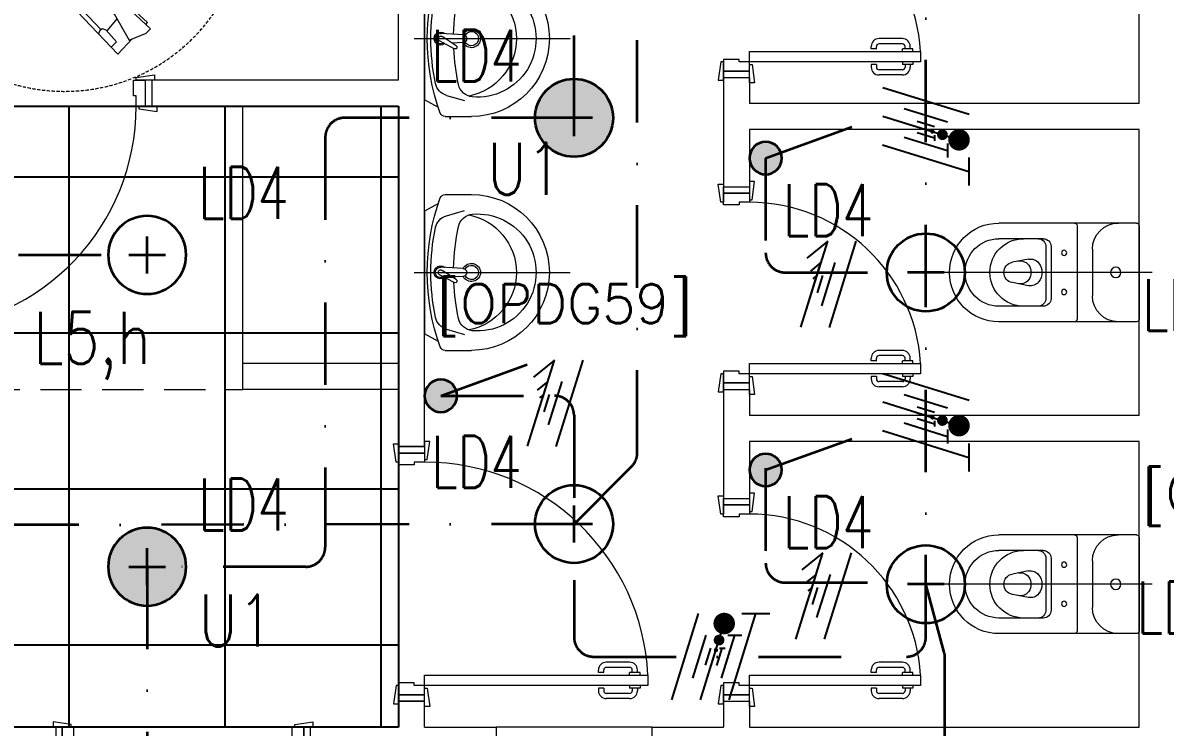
# Model space of a CAD drawing. Header units: inches. Extents: x -12418 to 183584, y -29325 to 19878.
# Drawn here: x 11222 to 15618, y 3883 to 6593 of the extents above; entities that cross this region are included whole.
import ezdxf
from ezdxf.enums import TextEntityAlignment as Align

# ---------------------------------------------------------------- set-up
doc = ezdxf.new("R2010")
doc.units = ezdxf.units.IN
doc.header["$LTSCALE"] = 25
doc.header["$MEASUREMENT"] = 0
for name, pattern in [('00-Ground Floor$0$HIDDEN', [9.525, 6.35, -3.175]), ('00-Ground Floor$0$TRATTEGGIATA', [0.75, 0.5, -0.25]), ('DASHDOT', [25.4, 12.7, -6.35, 0, -6.35])]:
    doc.linetypes.add(name, pattern=pattern)
doc.layers.get('0').update_dxf_attribs({"color": 8})
for name, color, linetype, lineweight in [('00-Ground Floor$0$72_EGR_BASE_TEXT', 252, 'Continuous', 5), ('00-Ground Floor$0$Aluminum', 251, 'Continuous', 5), ('00-Ground Floor$0$LOADING', 253, 'Continuous', 5), ('00-Ground Floor$0$Proj', 251, 'Continuous', 5), ('00-Ground Floor$0$SANIT', 250, 'Continuous', 5), ('00-Ground Floor$0$Walls', 251, 'Continuous', 5), ('00-Ground Floor$0$Wooden Joinery', 251, 'Continuous', 5), ('E-LITE-CIRC', 6, 'Continuous', 25), ('E-LITE-CIRC-NUMB', 6, 'Continuous', 25), ('E-LITE-CLNG @ 100', 150, 'Continuous', 35), ('E-LITE-CLNG-CNDT', 6, 'DASHDOT', 35), ('E-LITE-CTRL', 6, 'Continuous', 25), ('E-LITE-IDEN', 6, 'Continuous', 25), ('E-LITE-SWCH @ 100', 3, 'Continuous', 35), ('E-POWR-WIRE', 6, 'Continuous', 25), ('E-POWR-WIRE @ 100', 6, 'Continuous', 25), ('E-POWR-WIRE @ 20', 6, 'Continuous', 25), ('E-POWR-WIRE @ 50', 6, 'Continuous', 25)]:
    doc.layers.add(name, color=color, linetype=linetype, lineweight=lineweight)
doc.layers.add('00-Ground Floor$0$False Ceiling', color=251, linetype='Continuous')
doc.styles.add('00-Ground Floor$0$SIMPLEX', font='SIMPLEX.shx', dxfattribs={"height": 150})
doc.styles.add('DC_Simplex', font='SIMPLEX.shx', dxfattribs={"width": 0.7})

# ---------------------------------------------------------------- blocks, each defined once
blk = doc.blocks.new('00-Ground Floor$0$A$C72370EFE')
at = {"layer": '00-Ground Floor$0$Wooden Joinery'}
for p, q in [((-0.01, -0.04), (-0.02, -0.04)), ((-0.01, -0.03), (-0.01, -0.07)), ((0, -0.03), (-0.01, -0.03)), ((0.04, -0.03), (0.05, -0.03)), ((0.05, -0.03), (0.05, -0.07)), ((0.05, -0.04), (0.06, -0.04)), ((-0.05, -0.07), (-0.05, -0.16)), ((-0.03, -0.07), (-0.03, -0.16)), ((-0.01, -0.06), (-0.02, -0.06)), ((0, -0.07), (-0.01, -0.07)), ((0.04, -0.07), (0.05, -0.07)), ((0.05, -0.06), (0.06, -0.06)), ((0.07, -0.07), (0.07, -0.16)), ((0.09, -0.07), (0.09, -0.16)), ((-0.01, -0.17), (-0.02, -0.17)), ((-0.01, -0.17), (-0.01, -0.19)), ((0.05, -0.17), (0.06, -0.17)), ((0.05, -0.17), (0.05, -0.19)), ((-0.01, -0.19), (-0.02, -0.19)), ((0.05, -0.19), (0.06, -0.19))]:
    blk.add_line(p, q, dxfattribs=at)
for centre, radius, start, end in [((-0.02, -0.07), 0.03, 90, 180), ((0.06, -0.07), 0.03, 0, 90), ((-0.02, -0.07), 0.01, 90, 180), ((0.06, -0.07), 0.01, 0, 90), ((-0.02, -0.16), 0.03, 180, 270), ((-0.02, -0.16), 0.01, 180, 270), ((0.06, -0.16), 0.01, 270, 0), ((0.06, -0.16), 0.03, 270, 0)]:
    blk.add_arc(centre, radius, start, end, dxfattribs=at)
blk = doc.blocks.new('00-Ground Floor$0$A$C5DAD61B4')
at = {"layer": '00-Ground Floor$0$Wooden Joinery'}
for points in [[(80, 959.1), (80, 969.1), (10, 979.1), (10, 959.1)], [(940, 959.1), (940, 969.1), (1010, 979.1), (1010, 959.1)], [(70, 859.1), (70, 849.1), (0, 839.1), (0, 859.1)], [(120, 859.1), (120, 0), (80, 0), (80, 859.1)], [(950, 859.1), (950, 849.1), (1020, 839.1), (1020, 859.1)]]:
    blk.add_lwpolyline(points, close=True, dxfattribs=at)
for points in [[(45, 859.1), (45, 959.1), (20, 959.1), (20, 859.1), (45, 859.1)], [(45, 859.1), (80, 859.1), (80, 899.1), (90, 899.1), (90, 959.1), (45, 959.1), (45, 859.1)], [(975, 859.1), (940, 859.1), (940, 899.1), (930, 899.1), (930, 959.1), (975, 959.1), (975, 859.1)], [(975, 859.1), (975, 959.1), (1000, 959.1), (1000, 859.1), (975, 859.1)]]:
    blk.add_lwpolyline(points, dxfattribs=at)
blk.add_arc((80, 859.1), 860, 272.666, 0, dxfattribs=at)
at = {"layer": '00-Ground Floor$0$Wooden Joinery', "xscale": 999.9999999998854, "yscale": 999.9999999998854, "zscale": 999.9999999998854, "rotation": 180}
blk.add_blockref('00-Ground Floor$0$A$C72370EFE', (120, 0), dxfattribs=at)
blk = doc.blocks.new('00-Ground Floor$0$A$C268A7CF0')
at = {"layer": '00-Ground Floor$0$Wooden Joinery'}
for points in [[(80, 758.8), (80, 768.8), (10, 778.8), (10, 758.8)], [(740, 758.8), (740, 768.8), (810, 778.8), (810, 758.8)], [(70, 658.8), (70, 648.8), (0, 638.8), (0, 658.8)], [(120, 658.8), (120, 0), (80, 0), (80, 658.8)], [(750, 658.8), (750, 648.8), (820, 638.8), (820, 658.8)]]:
    blk.add_lwpolyline(points, close=True, dxfattribs=at)
for points in [[(45, 658.8), (45, 758.8), (20, 758.8), (20, 658.8), (45, 658.8)], [(45, 658.8), (80, 658.8), (80, 698.8), (90, 698.8), (90, 758.8), (45, 758.8), (45, 658.8)], [(775, 658.8), (740, 658.8), (740, 698.8), (730, 698.8), (730, 758.8), (775, 758.8), (775, 658.8)], [(775, 658.8), (775, 758.8), (800, 758.8), (800, 658.8), (775, 658.8)]]:
    blk.add_lwpolyline(points, dxfattribs=at)
blk.add_arc((80, 658.8), 660, 273.4748, 0, dxfattribs=at)
at = {"layer": '00-Ground Floor$0$Wooden Joinery', "xscale": 999.9999999998854, "yscale": 999.9999999998854, "zscale": 999.9999999998854, "rotation": 180}
blk.add_blockref('00-Ground Floor$0$A$C72370EFE', (120, 0), dxfattribs=at)
blk = doc.blocks.new('00-Ground Floor$0$WC manta')
at = {"layer": '00-Ground Floor$0$SANIT'}
for p, q in [((-0.13, 0.18), (-0.13, -0.18)), ((-0.12, 0.19), (0.41, 0.19)), ((0.109, 0.18), (0.109, -0.18)), ((0.05, 0.09), (0.05, -0.09)), ((0.209, 0.1), (0.209, -0.1)), ((0.229, 0.1), (0.229, -0.1)), ((0.239, 0.13), (0.41, 0.13)), ((0.2955, 0.051), (0.3581, 0.0393)), ((-0.18, 0), (0.65, 0)), ((0.2955, -0.051), (0.3581, -0.0393)), ((0.239, -0.13), (0.41, -0.13)), ((-0.12, -0.19), (0.41, -0.19))]:
    blk.add_line(p, q, dxfattribs=at)
for centre, radius in [((0.159, 0.0752), 0.01), ((-0.04, 0), 0.02), ((0.159, -0.0753), 0.01)]:
    blk.add_circle(centre, radius, dxfattribs=at)
for centre, radius, start, end in [((-0.12, 0.18), 0.01, 90, 180), ((-0.05, 0.09), 0.1, 0, 90), ((0.119, 0.18), 0.01, 90, 180), ((0.41, 0), 0.19, 270, 90), ((0.239, 0.1), 0.03, 90, 180), ((0.259, 0.1), 0.03, 90, 180), ((0.3147, 0), 0.13, 270, 90), ((0.41, 0), 0.13, 270, 90), ((0.2882, 0.0117), 0.04, 79.4289, 141.525), ((0.3271, 0.0044), 0.04, 79.4289, 166.4176), ((0.3029, 0), 0.0588, 141.525, 218.475), ((0.3454, 0), 0.0588, 166.4176, 193.5824), ((0.3507, 0), 0.04, 280.5711, 79.4289), ((0.2882, -0.0117), 0.04, 218.475, 280.5711), ((0.3271, -0.0044), 0.04, 193.5824, 280.5711), ((-0.05, -0.09), 0.1, 270, 0), ((0.239, -0.1), 0.03, 180, 270), ((0.259, -0.1), 0.03, 180, 270), ((-0.12, -0.18), 0.01, 180, 270), ((0.119, -0.18), 0.01, 180, 270)]:
    blk.add_arc(centre, radius, start, end, dxfattribs=at)
blk = doc.blocks.new('00-Ground Floor$0$lav-manta 60')
at = {"layer": '00-Ground Floor$0$SANIT'}
for p, q in [((-0.2658, -0.0529), (-0.2358, 0)), ((-0.2358, 0), (0.2358, 0)), ((0, 0.04), (0, -0.56)), ((0.2658, -0.0529), (0.2358, 0)), ((-0.3, -0.0789), (-0.3, -0.18)), ((-0.2185, -0.0841), (-0.2383, -0.1537)), ((-0.015, -0.1473), (-0.0199, -0.064)), ((0.0274, -0.121), (-0.0078, -0.0673)), ((0.0389, -0.1142), (0.0087, -0.0575)), ((0.0191, -0.077), (0.0199, -0.064)), ((0.2185, -0.0841), (0.2383, -0.1537)), ((0.3, -0.0789), (0.3, -0.18)), ((0.015, -0.1473), (0.0174, -0.1057))]:
    blk.add_line(p, q, dxfattribs=at)
for centre, radius, start, end in [((0, -0.8557), 0.8457, 70.1771, 109.8229), ((-0.1608, -0.1006), 0.06, 101.8086, 164.0794), ((0, -0.8696), 0.8457, 78.1914, 101.8086), ((0, -0.0617), 0.025, 320.7474, 220.368), ((0, -0.0617), 0.02, 353.2671, 186.682), ((0.1608, -0.1006), 0.06, 15.9206, 78.1914), ((-0.28, -0.0789), 0.02, 109.8229, 180), ((0, -0.0617), 0.00966, 25.4127, 215.9577), ((0.28, -0.0789), 0.02, 0, 70.1771), ((-0.1645, -0.189), 0.06, 102.0883, 174.8142), ((0, -0.9572), 0.8457, 91.1572, 102.0883), ((0, -0.9572), 0.8457, 88.5486, 88.844), ((0.0332, -0.1176), 0.00666, 210.6852, 30.6852), ((0, -0.9572), 0.8457, 77.9117, 87.4274), ((0.1645, -0.189), 0.06, 5.1858, 77.9117), ((0, -0.1282), 0.2252, 190.6097, 349.3903), ((0, -0.18), 0.035, 115.3106, 64.6894), ((0, -0.18), 0.0275, 117.1496, 62.8504), ((0, -0.1473), 0.015, 180, 0), ((0, -0.18), 0.3, 180, 0), ((0, -0.2039), 0.2252, 174.8142, 5.1858)]:
    blk.add_arc(centre, radius, start, end, dxfattribs=at)
blk = doc.blocks.new('00-Ground Floor$0$Wheelchair')
for p, q in [((9688.8, 4580.4), (9636.3, 4519)), ((9688.8, 4580.4), (9913.2, 4363.8)), ((9695.9, 4532.4), (9716, 4554.1)), ((9695.9, 4532.4), (9738.4, 4489.9)), ((9584.2, 4494.7), (9568.2, 4476.7)), ((9647.3, 4524.1), (9584.2, 4494.7)), ((9709.9, 4426.2), (9647.3, 4524.1)), ((9698.4, 4444.2), (9735.9, 4492.5)), ((9738.4, 4489.9), (9752.5, 4485)), ((9752.5, 4485), (9762.6, 4492.4)), ((9968.8, 4285), (9757.7, 4488.8)), ((9762.6, 4492.4), (9766.7, 4505.2)), ((9568.2, 4476.7), (9665.9, 4393.6)), ((9586.8, 4461), (9580.1, 4453.2)), ((9580.1, 4453.2), (9656.4, 4390)), ((9656.4, 4390), (9661.8, 4397.1)), ((9709.9, 4426.2), (9663.7, 4398.5)), ((9779.1, 4383.2), (9709.9, 4426.2)), ((9900.5, 4350.6), (9959.2, 4411.4)), ((9951.7, 4408.7), (9954.5, 4406)), ((9959.2, 4411.4), (10010.4, 4361.2)), ((9426, 4292.7), (9452.6, 4357.1)), ((9452.6, 4357.1), (9469.8, 4373.8)), ((9469.8, 4373.8), (9557.2, 4280)), ((9486.4, 4356), (9493.9, 4363)), ((9493.9, 4363), (9560.4, 4289.7)), ((9665.9, 4393.6), (9695.8, 4341.1)), ((9759.9, 4375.2), (9711.9, 4320.3)), ((9759.9, 4375.2), (9778.4, 4384.2)), ((9778.4, 4384.2), (9904.8, 4281.6)), ((9934.3, 4342.8), (9906.5, 4356.1)), ((9933.8, 4386.5), (9932, 4388.3)), ((9934.6, 4342.8), (9980.6, 4390.4)), ((9950.7, 4359.5), (9980.6, 4330.3)), ((10015.9, 4307.3), (9956.1, 4365)), ((9975.8, 4385.5), (10035.6, 4327.8)), ((10010.4, 4361.2), (10005.8, 4356.5)), ((9695.8, 4341.1), (9709.9, 4321.7)), ((9751.1, 4275.1), (9711.9, 4320.3)), ((9732.8, 4330.6), (9727.3, 4319.9)), ((9778.1, 4291.7), (9727.3, 4319.9)), ((9732.8, 4330.6), (9756, 4349.7)), ((9756, 4349.7), (9802, 4345.5)), ((9802, 4345.5), (9893.6, 4285.1)), ((9934.7, 4342.9), (10054.3, 4227.4)), ((9980.6, 4330.3), (9986.1, 4336)), ((9371.6, 4248.8), (9430.7, 4303.9)), ((9526.6, 4234.6), (9426, 4292.7)), ((9526.6, 4234.6), (9552.2, 4282)), ((9560.4, 4289.7), (9553.6, 4283.9)), ((9557.2, 4280), (9611, 4252.4)), ((9770.8, 4244.3), (9751.1, 4275.1)), ((9775.8, 4283), (9778.1, 4291.7)), ((9789, 4271.5), (9775.8, 4283)), ((9836.1, 4243.1), (9789, 4271.5)), ((9890.5, 4287.2), (9880.7, 4247.5)), ((9891.8, 4246.6), (9904.8, 4281.6)), ((9893.6, 4285.1), (9904.8, 4281.6)), ((9904.8, 4281.6), (9992.8, 4255.2)), ((9964, 4272.7), (9966.8, 4282.3)), ((9977.3, 4259.9), (9964, 4272.7)), ((9967.7, 4265.7), (9965.5, 4263.4)), ((9966.8, 4282.3), (9975.4, 4291.3)), ((9975.4, 4291.3), (9984.9, 4294.4)), ((10489.5, 3888.5), (10084.1, 4279.7)), ((10129.9, 4278.3), (10109.5, 4257.2)), ((10137.1, 4271.4), (10116.7, 4250.3)), ((10121.6, 4286.3), (10128.5, 4293.5)), ((10121.6, 4286.3), (10499.3, 3921.8)), ((10128.5, 4293.5), (10506.2, 3929)), ((9371.6, 4248.8), (9598.1, 4034.2)), ((9419.9, 4243.9), (9399.1, 4222.7)), ((9419.9, 4243.9), (9464.3, 4203.2)), ((9508.1, 4245.3), (9461.6, 4205.7)), ((9572.7, 4167.4), (9526.6, 4234.6)), ((9579.9, 4186.9), (9632.5, 4237.3)), ((9611, 4252.4), (9631.1, 4239.2)), ((9623.1, 4216), (9633.6, 4221.9)), ((9679.4, 4200.1), (9632.5, 4237.3)), ((9664, 4172.4), (9633.6, 4221.9)), ((9989.6, 3975.8), (9770.8, 4244.3)), ((9879.4, 4247.6), (9836.1, 4243.1)), ((9891.8, 4246.6), (9879.4, 4247.6)), ((9966.5, 4198.9), (9891.8, 4246.6)), ((9992.8, 4255.2), (10043.4, 4233.2)), ((10043.4, 4233.2), (10099.8, 4203.2)), ((10183.1, 4143.7), (10063.9, 4258.7)), ((9462.9, 4179), (9450.3, 4174.3)), ((9469.8, 4189.4), (9462.9, 4179)), ((9464.3, 4203.2), (9469.8, 4189.4)), ((9679.2, 3982.3), (9466.2, 4184.1)), ((9579.9, 4186.9), (9571.7, 4168)), ((9623.1, 4216), (9605.2, 4191.9)), ((9605.2, 4191.9), (9611.4, 4146.2)), ((9711.1, 4181.9), (9679.4, 4200.1)), ((9989.1, 3975.3), (9711.1, 4181.9)), ((10005.5, 4168.6), (9966.5, 4198.9)), ((10099.8, 4203.2), (10116.9, 4183)), ((10116.9, 4183), (10155.6, 4163.8)), ((10130.2, 4164), (10120, 4181.2)), ((9571.7, 4168), (9679.8, 4046.3)), ((9611.4, 4146.2), (9675.8, 4057.3)), ((9672.6, 4175.1), (9664, 4172.4)), ((9684.7, 4162.4), (9672.6, 4175.1)), ((9715.1, 4116.7), (9684.7, 4162.4)), ((9851.9, 4142.1), (9833.2, 4122.2)), ((9849, 4139.2), (9835.9, 4124.9)), ((10047.5, 4143.9), (10005.5, 4168.6)), ((10087.4, 4131), (10047.5, 4143.9)), ((10087.4, 4131), (10130.2, 4164)), ((10155.6, 4163.8), (10251.2, 4093.6)), ((9712.6, 4073.2), (9715.1, 4116.7)), ((9816.8, 4105.4), (9835.9, 4124.9)), ((10135, 4071.7), (10087.4, 4131)), ((10251.2, 4093.6), (10204.7, 4088.4)), ((10251.2, 4093.6), (10275.8, 4069.8)), ((9610.7, 4047.5), (9552.6, 3986.2)), ((9673.6, 4060.4), (9712.8, 4071.9)), ((9675.8, 4057.3), (9679.8, 4046.3)), ((9714.2, 4060.8), (9679.8, 4046.3)), ((9679.8, 4046.3), (9710.1, 3959.6)), ((9714.2, 4060.8), (9712.6, 4073.2)), ((9765.1, 3988.4), (9714.2, 4060.8)), ((10097.7, 4073.5), (9997.2, 3968.1)), ((10187.6, 4070.2), (10097.7, 4073.5)), ((10204.7, 4088.4), (10101.2, 3978.7)), ((10275.8, 4069.8), (10283, 4047)), ((10283, 4047), (10281.4, 4032.7)), ((10469.2, 3867.5), (10283.1, 4047.1)), ((9576.3, 4012.7), (9574.4, 4014.4)), ((9619.9, 4013.8), (9574.4, 3965.8)), ((9619.9, 4014.1), (9605.4, 4041.3)), ((9619.9, 4013.8), (9740.6, 3899.4)), ((10281.4, 4032.7), (10176, 3886.7)), ((10294.8, 3967.5), (10259.1, 4001.9)), ((10271, 4018.3), (10309.2, 3981.4)), ((9552.6, 3986.2), (9605, 3937.3)), ((9554.9, 3993.8), (9557.7, 3991.1)), ((9579.2, 3970.8), (9639.5, 3913.6)), ((9659, 3934.2), (9598.7, 3991.4)), ((9604, 3997), (9634.5, 3968.4)), ((9634.5, 3968.4), (9629, 3962.7)), ((9673.3, 3975.3), (9670.6, 3965.7)), ((9681.9, 3984.4), (9673.3, 3975.3)), ((9691.3, 3987.6), (9681.9, 3984.4)), ((9704.7, 3974.8), (9691.3, 3987.6)), ((9698.5, 3984.2), (9700.7, 3986.4)), ((9710.1, 3959.6), (9734.3, 3910)), ((9797.1, 3950.8), (9765.1, 3988.4)), ((9896.3, 3862.9), (9997.1, 3968)), ((9989.1, 3975.3), (9986.9, 3977.9)), ((10002.4, 3961.7), (9989.1, 3975.3)), ((10002.4, 3961.7), (9993.9, 3948)), ((9997.1, 3968.1), (9995.9, 3966.7)), ((10002.4, 3961.7), (10003.2, 3962.2)), ((10003.8, 3963), (10017, 3972.2)), ((10017, 3972.2), (10055.4, 3976.6)), ((10055.4, 3976.6), (10092.1, 3970.4)), ((10101.2, 3978.7), (10059.8, 3939.5)), ((10101.2, 3978.7), (10167.6, 3911)), ((10310.6, 3982.9), (10291.2, 3962.7)), ((10291.2, 3962.7), (10369.7, 3886.9)), ((10389.2, 3907.1), (10310.6, 3982.9)), ((9605, 3937.3), (9609.5, 3942)), ((9823.7, 3909.9), (9797.1, 3950.8)), ((9993.9, 3948), (9991.2, 3909.5)), ((10491.3, 3929.5), (10470.9, 3908.4)), ((10499.3, 3921.8), (10506.2, 3929)), ((9830, 3774.5), (9709.7, 3888.4)), ((9734.3, 3910), (9766.8, 3855.1)), ((9838.4, 3870.6), (9807.3, 3826.4)), ((9838.4, 3870.6), (9823.7, 3909.9)), ((9899.8, 3825.8), (9838.4, 3870.6)), ((9991.2, 3909.5), (9999, 3873.1)), ((9991.2, 3863.6), (10028.5, 3906.8)), ((10369.7, 3886.9), (10389.2, 3907.1)), ((9684.7, 3829.6), (9677.9, 3822.3)), ((9684.7, 3829.6), (10065.8, 3468.5)), ((9689.7, 3867.2), (10098.6, 3479.7)), ((9693.1, 3821.6), (9713.3, 3842.9)), ((9700.4, 3814.7), (9720.5, 3836)), ((9766.8, 3855.1), (9787.8, 3838.9)), ((9787.8, 3838.9), (9808.6, 3801)), ((9807.3, 3826.4), (9789.7, 3835.8)), ((9886.2, 3755.3), (9991.2, 3863.6)), ((9903.6, 3773.2), (9896.3, 3862.9)), ((9991.2, 3863.6), (10061.7, 3800.3)), ((9677.9, 3822.3), (10058.9, 3461.2)), ((9808.6, 3801), (9883.1, 3708.7)), ((9945.2, 3681.2), (10086.4, 3793)), ((9883.1, 3708.7), (9886.2, 3755.3)), ((9883.1, 3708.7), (9907.9, 3685.2)), ((10011, 3670.7), (9975, 3704.8)), ((9907.9, 3685.2), (9931, 3679)), ((10118.7, 3500.9), (9930.9, 3678.8)), ((9931, 3679), (9945.2, 3681.2)), ((9959.2, 3692.3), (9997.7, 3655.7)), ((9996.3, 3654.2), (10015.6, 3674.6)), ((10075.5, 3579.1), (9996.3, 3654.2)), ((10015.6, 3674.6), (10094.8, 3599.5)), ((10094.8, 3599.5), (10075.5, 3579.1)), ((10057.7, 3476.1), (10077.9, 3497.4)), ((10065.8, 3468.5), (10058.9, 3461.2))]:
    blk.add_line(p, q)
at = {"color": 30, "linetype": '00-Ground Floor$0$TRATTEGGIATA'}
blk.add_circle((9928.9, 4043.3), 700, dxfattribs=at)
for centre, radius, start, end in [((9941.8, 4398.5), 14.2, 46.0147, 226.0147), ((10025.7, 4317.5), 14.2, 226.0147, 46.0147), ((10074, 4269.2), 14.6, 46.0147, 226.0147), ((9564.6, 4004.1), 14.2, 46.5424, 226.5424), ((9694.4, 4260), 626.4, 320.2511, 335.2615), ((9694.4, 4260), 616.4, 321.5411, 333.0972), ((9649.3, 3923.9), 14.2, 226.5424, 46.5424), ((9699.7, 3877.8), 14.6, 46.5424, 226.5424), ((10097.1, 3872.9), 80.1, 316.0147, 28.3763), ((10479.4, 3878), 14.6, 226.0147, 46.0147), ((9692, 4257.4), 626.4, 297.2956, 312.306), ((9692, 4257.4), 616.4, 299.4599, 311.0159), ((10096.6, 3872.4), 80.1, 244.1807, 316.5424), ((10108.7, 3490.3), 14.6, 226.5424, 46.5424)]:
    blk.add_arc(centre, radius, start, end)
blk = doc.blocks.new('00-Ground Floor$0$A$Ce9e1c4c3')
at = {"layer": '00-Ground Floor$0$False Ceiling', "color": 254}
for p, q in [((-91692.1, 6272.6, 0), (-87332.1, 6272.6, 0)), ((-87332.1, 6272.6, 0), (-87332.1, 3882.6, 0)), ((-87332.1, 3882.6, 0), (-91692.1, 3882.6, 0))]:
    blk.add_line(p, q, dxfattribs=at)
at = {"layer": '00-Ground Floor$0$False Ceiling', "color": 254, "linetype": 'Continuous'}
for p, q in [((-88600, 3882.6), (-88600, 6272.6)), ((-88000, 3882.6), (-88000, 6272.6)), ((-87400, 3882.6), (-87400, 6272.6)), ((-91692.1, 6000), (-87332.1, 6000)), ((-91692.1, 5400), (-87332.1, 5400)), ((-91692.1, 4800), (-87332.1, 4800)), ((-91692.1, 4200), (-87332.1, 4200))]:
    blk.add_line(p, q, dxfattribs=at)
blk = doc.blocks.new('00-Ground Floor')
at = {"layer": '00-Ground Floor$0$Aluminum'}
blk.add_line((13642.9, 3882.6, 0), (13042.9, 3882.6, 0), dxfattribs=at)
at = {"layer": '00-Ground Floor$0$Proj', "linetype": '00-Ground Floor$0$HIDDEN'}
blk.add_line((8907.9, 5182.6, 0), (12067.9, 5182.6, 0), dxfattribs=at)
at = {"layer": '00-Ground Floor$0$Walls'}
for p, q in [((12667.9, 6372.6, 0), (12667.9, 8502.6, 0)), ((12767.9, 4962.6, 0), (12767.9, 8502.6, 0)), ((15517.9, 6282.6, 0), (15517.9, 7382.6, 0)), ((13917.9, 6382.6, 0), (13917.9, 5962.6, 0)), ((13917.9, 6382.6, 0), (14017.9, 6382.6, 0)), ((14017.9, 6382.6, 0), (14017.9, 6282.6, 0)), ((11717.9, 6372.6, 0), (11717.9, 6272.6, 0)), ((12667.9, 6372.6, 0), (11717.9, 6372.6, 0)), ((12667.9, 6272.6, 0), (11717.9, 6272.6, 0)), ((12667.9, 5282.6, 0), (12667.9, 6272.6, 0)), ((15517.9, 6282.6, 0), (14017.9, 6282.6, 0)), ((15517.9, 6182.6, 0), (14017.9, 6182.6, 0)), ((14017.9, 6182.6, 0), (14017.9, 5962.6, 0)), ((15517.9, 5082.6, 0), (15517.9, 6182.6, 0)), ((13917.9, 5962.6, 0), (14017.9, 5962.6, 0)), ((12667.9, 5282.6, 0), (12067.9, 5282.6, 0)), ((12067.9, 5182.6, 0), (12067.9, 5282.6, 0)), ((12667.9, 5182.6, 0), (12067.9, 5182.6, 0)), ((12667.9, 5182.6, 0), (12667.9, 4962.6, 0)), ((13917.9, 5182.6, 0), (13917.9, 4762.6, 0)), ((13917.9, 5182.6, 0), (14017.9, 5182.6, 0)), ((14017.9, 5182.6, 0), (14017.9, 5082.6, 0)), ((15517.9, 5082.6, 0), (14017.9, 5082.6, 0)), ((15517.9, 4982.6, 0), (14017.9, 4982.6, 0)), ((14017.9, 4982.6, 0), (14017.9, 4762.6, 0)), ((15517.9, 3882.6, 0), (15517.9, 4982.6, 0)), ((12767.9, 4962.6, 0), (12667.9, 4962.6, 0)), ((13917.9, 4762.6, 0), (14017.9, 4762.6, 0)), ((12667.9, 3982.6, 0), (12667.9, 3882.6, 0)), ((12767.9, 3982.6, 0), (12667.9, 3982.6, 0)), ((12767.9, 3882.6, 0), (12767.9, 3982.6, 0)), ((13917.9, 3982.6, 0), (14017.9, 3982.6, 0)), ((13917.9, 3982.6, 0), (13917.9, 3882.6, 0)), ((14017.9, 3982.6, 0), (14017.9, 3882.6, 0)), ((8307.9, 3882.6, 0), (11347.9, 3882.6, 0)), ((12327.9, 3882.6, 0), (12667.9, 3882.6, 0)), ((12767.9, 3882.6, 0), (13042.9, 3882.6, 0)), ((13042.9, 3882.6, 0), (13042.9, 3782.6, 0)), ((13642.9, 3882.6, 0), (13917.9, 3882.6, 0)), ((13642.9, 3882.6, 0), (13642.9, 3782.6, 0)), ((14017.9, 3882.6, 0), (15517.9, 3882.6, 0))]:
    blk.add_line(p, q, dxfattribs=at)
at = {"layer": '00-Ground Floor$0$Wooden Joinery'}
blk.add_line((12067.9, 5282.6, 0), (12067.9, 6272.6, 0), dxfattribs=at)
at = {"layer": '00-Ground Floor$0$Wooden Joinery', "elevation": 0}
for points in [[(11657.9, 6372.6), (11657.9, 6382.6), (11727.9, 6392.6), (11727.9, 6372.6)], [(11667.9, 6272.6), (11667.9, 6262.6), (11737.9, 6252.6), (11737.9, 6272.6)]]:
    blk.add_lwpolyline(points, close=True, dxfattribs=at)
blk.add_lwpolyline([(11692.9, 6272.6), (11657.9, 6272.6), (11657.9, 6312.6), (11647.9, 6312.6), (11647.9, 6372.6), (11692.9, 6372.6), (11692.9, 6272.6)], dxfattribs=at)
at = {"layer": '00-Ground Floor$0$Wooden Joinery'}
blk.add_arc((10797.9, 6272.6, 0), 860, 272.666, 0, dxfattribs=at)
at = {"layer": '00-Ground Floor$0$False Ceiling', "color": 254}
blk.add_blockref('00-Ground Floor$0$A$Ce9e1c4c3', (100000, 0), dxfattribs=at)
at = {"layer": '00-Ground Floor$0$LOADING', "xscale": -1, "rotation": 270}
blk.add_blockref('00-Ground Floor$0$Wheelchair', (7338.6, -2899.3, 0), dxfattribs=at)
at = {"layer": '00-Ground Floor$0$SANIT', "xscale": -1000.000000000223, "yscale": 1000.000000000223, "zscale": 1000.000000000223, "rotation": 90}
for p in [(12767.9, 6532.6, 0), (12767.9, 5632.6, 0)]:
    blk.add_blockref('00-Ground Floor$0$lav-manta 60', p, dxfattribs=at)
at = {"layer": '00-Ground Floor$0$SANIT', "xscale": -999.9999999999995, "yscale": 999.9999999999995, "zscale": 999.9999999999995}
for p in [(15387.9, 5632.6, 0), (15387.9, 4432.6, 0)]:
    blk.add_blockref('00-Ground Floor$0$WC manta', p, dxfattribs=at)
at = {"layer": '00-Ground Floor$0$Wooden Joinery', "rotation": 90.00000000000001}
for name, p in [('00-Ground Floor$0$A$C268A7CF0', (14676.7, 6362.6, 0)), ('00-Ground Floor$0$A$C268A7CF0', (14676.7, 5162.6, 0)), ('00-Ground Floor$0$A$C5DAD61B4', (13627, 3962.6, 0)), ('00-Ground Floor$0$A$C268A7CF0', (14676.7, 3962.6, 0))]:
    blk.add_blockref(name, p, dxfattribs=at)
at = {"layer": '00-Ground Floor$0$Wooden Joinery', "xscale": -1}
blk.add_blockref('00-Ground Floor$0$A$C5DAD61B4', (12347.9, 2923.5, 0), dxfattribs=at)
at = {"layer": '00-Ground Floor$0$72_EGR_BASE_TEXT', "char_height": 150, "attachment_point": 2, "style": '00-Ground Floor$0$SIMPLEX'}
for s, insert in [('[OPDG59]', (13306.8, 5588, 0)), ('[OPDG55]', (16020.8, 4857.2, 0))]:
    blk.add_mtext(s, dxfattribs=dict(at, insert=insert))
blk = doc.blocks.new('DC_LT-CL-Point')
for p, q in [((0, -0.711), (0, 0.711)), ((0.711, 0), (-0.711, 0))]:
    blk.add_line(p, q)
blk.add_circle((0, 0), 1.5)
at = {"layer": 'E-LITE-CIRC-NUMB', "style": 'DC_Simplex', "width": 0.7, "flags": 8}
blk.add_attdef('CIRCUIT', text='', height=2, rotation=360, dxfattribs=at).set_placement((-3.364, 1.5), align=Align.RIGHT)
at = {"layer": 'E-LITE-CTRL', "style": 'DC_Simplex', "width": 0.7, "flags": 8}
blk.add_attdef('CONTROL', (3.364, -3.498), '', height=2, rotation=360, dxfattribs=at)
at = {"layer": 'E-LITE-IDEN', "style": 'DC_Simplex', "width": 0.7, "flags": 8}
blk.add_attdef('TYPE', (3.364, 1.5), '', height=2, rotation=360, dxfattribs=at)
blk = doc.blocks.new('*U259')
h = blk.add_hatch(color=254)
h.dxf.hatch_style = 1
edge = h.paths.add_edge_path()
edge.add_arc((0, 0), 1.5, 0, 360)
for p, q in [((0, -0.711), (0, 0.711)), ((0.711, 0), (-0.711, 0))]:
    blk.add_line(p, q)
blk.add_circle((0, 0), 1.5)
at = {"layer": 'E-LITE-CIRC-NUMB', "style": 'DC_Simplex', "width": 0.7, "flags": 8}
blk.add_attdef('CIRCUIT', text='', height=2, rotation=360, dxfattribs=at).set_placement((-3.364, 1.5), align=Align.RIGHT)
at = {"layer": 'E-LITE-CTRL', "style": 'DC_Simplex', "width": 0.7, "flags": 8}
blk.add_attdef('CONTROL', (3.364, -3.498), '', height=2, rotation=360, dxfattribs=at)
at = {"layer": 'E-LITE-IDEN', "style": 'DC_Simplex', "width": 0.7, "flags": 8}
blk.add_attdef('TYPE', (3.364, 1.5), '', height=2, rotation=360, dxfattribs=at)
blk = doc.blocks.new('*U15')
blk.add_hatch(color=256).paths.add_polyline_path([(0.625, -0.625, 1), (0.625, 0.625, 1)])
blk.add_line((0.625, 0), (3.947, -1.2))
blk.add_circle((0.625, 0), 0.625)
at = {"layer": 'E-LITE-CTRL', "style": 'DC_Simplex', "width": 0.7, "flags": 8}
blk.add_attdef('CONTROL', (-26.627, -10.116), '', height=2, rotation=360, dxfattribs=at)
at = {"layer": 'E-LITE-IDEN', "style": 'DC_Simplex', "width": 0.7, "flags": 8}
blk.add_attdef('TYPE', text='', height=2, rotation=360, dxfattribs=at).set_placement((-31.991, -10.116), align=Align.RIGHT)
blk = doc.blocks.new('*U260')
h = blk.add_hatch(color=254)
h.dxf.hatch_style = 1
edge = h.paths.add_edge_path()
edge.add_arc((0, 0), 1.5, 0, 360)
for p, q in [((0, -0.711), (0, 0.711)), ((0.711, 0), (-0.711, 0))]:
    blk.add_line(p, q)
blk.add_circle((0, 0), 1.5)
at = {"layer": 'E-LITE-CIRC-NUMB', "style": 'DC_Simplex', "width": 0.7, "flags": 8}
blk.add_attdef('CIRCUIT', text='', height=2, rotation=360, dxfattribs=at).set_placement((-3.364, 1.5), align=Align.RIGHT)
at = {"layer": 'E-LITE-CTRL', "style": 'DC_Simplex', "width": 0.7, "flags": 8}
blk.add_attdef('CONTROL', (3.364, -3.498), '', height=2, rotation=360, dxfattribs=at)
at = {"layer": 'E-LITE-IDEN', "style": 'DC_Simplex', "width": 0.7, "flags": 8}
blk.add_attdef('TYPE', (3.364, 1.5), '', height=2, rotation=360, dxfattribs=at)
blk = doc.blocks.new('*U77')
for p, q in [((-0.515, -1.66), (0.515, 1.66)), ((0.515, 1.66), (-0.287, 1.001)), ((0.587, -1.663), (1.617, 1.658))]:
    blk.add_line(p, q)
blk = doc.blocks.new('*U1205')
at = {"layer": 'E-POWR-WIRE @ 100', "xscale": 100, "yscale": 100, "zscale": 100}
blk.add_blockref('*U77', (14267.6, 5587.6, 0), dxfattribs=at)
at = {"layer": 'E-POWR-WIRE @ 20', "xscale": 20, "yscale": 20, "zscale": 20}
blk.add_blockref('*U77', (14267.6, 5587.6, 0), dxfattribs=at)
at = {"layer": 'E-POWR-WIRE @ 50', "xscale": 50, "yscale": 50, "zscale": 50}
blk.add_blockref('*U77', (14267.6, 5587.6, 0), dxfattribs=at)
blk = doc.blocks.new('*U1206')
at = {"layer": 'E-POWR-WIRE @ 100', "xscale": 100, "yscale": 100, "zscale": 100}
blk.add_blockref('*U77', (14248.5, 4387.4, 0), dxfattribs=at)
at = {"layer": 'E-POWR-WIRE @ 20', "xscale": 20, "yscale": 20, "zscale": 20}
blk.add_blockref('*U77', (14248.5, 4387.4, 0), dxfattribs=at)
at = {"layer": 'E-POWR-WIRE @ 50', "xscale": 50, "yscale": 50, "zscale": 50}
blk.add_blockref('*U77', (14248.5, 4387.4, 0), dxfattribs=at)
blk = doc.blocks.new('*U1207')
at = {"layer": 'E-POWR-WIRE @ 100', "xscale": 100, "yscale": 100, "zscale": 100}
blk.add_blockref('*U77', (13215.8, 5129.4, 0), dxfattribs=at)
at = {"layer": 'E-POWR-WIRE @ 20', "xscale": 20, "yscale": 20, "zscale": 20}
blk.add_blockref('*U77', (13215.8, 5129.4, 0), dxfattribs=at)
at = {"layer": 'E-POWR-WIRE @ 50', "xscale": 50, "yscale": 50, "zscale": 50}
blk.add_blockref('*U77', (13215.8, 5129.4, 0), dxfattribs=at)
blk = doc.blocks.new('*U76')
for p, q in [((-1.617, -1.658), (-0.587, 1.663)), ((-0.515, -1.66), (0.515, 1.66)), ((0.587, -1.663), (1.617, 1.658)), ((1.078, 1.659), (2.157, 1.657))]:
    blk.add_line(p, q)
at = {"const_width": 0.414}
blk.add_lwpolyline([(0.19, 1.278, 1), (0.604, 1.277, 1)], format="xyb", close=True, dxfattribs=at)
blk = doc.blocks.new('*U1269')
at = {"layer": 'E-POWR-WIRE @ 100', "xscale": 100, "yscale": 100, "zscale": 100}
blk.add_blockref('*U76', (13881.2, 4153.7, 0), dxfattribs=at)
at = {"layer": 'E-POWR-WIRE @ 20', "xscale": 20, "yscale": 20, "zscale": 20}
blk.add_blockref('*U76', (13881.2, 4153.7, 0), dxfattribs=at)
at = {"layer": 'E-POWR-WIRE @ 50', "xscale": 50, "yscale": 50, "zscale": 50}
blk.add_blockref('*U76', (13881.2, 4153.7, 0), dxfattribs=at)
blk = doc.blocks.new('*U83')
for p, q in [((-1.658, 1.617), (1.663, 0.587)), ((-1.66, 0.515), (1.66, -0.515)), ((-1.663, -0.587), (1.658, -1.617)), ((1.659, -1.078), (1.657, -2.157))]:
    blk.add_line(p, q)
at = {"const_width": 0.414}
blk.add_lwpolyline([(1.278, -0.19, 1), (1.277, -0.604, 1)], format="xyb", close=True, dxfattribs=at)
blk = doc.blocks.new('*U1270')
at = {"layer": 'E-POWR-WIRE @ 100', "xscale": 100, "yscale": 100, "zscale": 100}
blk.add_blockref('*U83', (14696.9, 5082.6, 0), dxfattribs=at)
at = {"layer": 'E-POWR-WIRE @ 20', "xscale": 20, "yscale": 20, "zscale": 20}
blk.add_blockref('*U83', (14696.9, 5082.6, 0), dxfattribs=at)
at = {"layer": 'E-POWR-WIRE @ 50', "xscale": 50, "yscale": 50, "zscale": 50}
blk.add_blockref('*U83', (14696.9, 5082.6, 0), dxfattribs=at)
blk = doc.blocks.new('*U1271')
at = {"layer": 'E-POWR-WIRE @ 100', "xscale": 100, "yscale": 100, "zscale": 100}
blk.add_blockref('*U83', (14696.9, 6182.6, 0), dxfattribs=at)
at = {"layer": 'E-POWR-WIRE @ 20', "xscale": 20, "yscale": 20, "zscale": 20}
blk.add_blockref('*U83', (14696.9, 6182.6, 0), dxfattribs=at)
at = {"layer": 'E-POWR-WIRE @ 50', "xscale": 50, "yscale": 50, "zscale": 50}
blk.add_blockref('*U83', (14696.9, 6182.6, 0), dxfattribs=at)

msp = doc.modelspace()

# ---------------------------------------------------------------- linework, layer by layer
at = {"layer": 'E-LITE-CLNG-CNDT', "elevation": 0}
for points in [[(12830.4, 5158), (13267.9, 5158, -0.414214), (13342.9, 5083), (13342.9, 4228.7, 0.414214), (13417.9, 4153.7), (14621.9, 4153.7, 0.414214), (14696.9, 4228.7), (14696.9, 8032.6)], [(13342.9, 4664.2), (13564.6, 4885.9, 0.198912), (13586.5, 4938.9), (13586.5, 7516.2, 0.198912), (13564.6, 7569.3), (13342.9, 7790.9)], [(14080.4, 6072.6), (14080.4, 5707.6, 0.414214), (14155.4, 5632.6), (14696.9, 5632.6)], [(14080.4, 4878.9), (14080.4, 4513.9, 0.414214), (14155.4, 4438.9), (14696.9, 4438.9)]]:
    msp.add_lwpolyline(points, format="xyb", dxfattribs=at)
at = {"layer": 'E-LITE-CLNG-CNDT', "color": 1, "elevation": 0}
for points in [[(13342.9, 6227.6), (13342.9, 7397.6, 0.414214), (13267.9, 7472.6), (11602.9, 7472.6)], [(13342.9, 6227.6), (12460.4, 6227.6, 0.414214), (12385.4, 6152.6), (12385.4, 4575, -0.414214), (12310.4, 4500), (11700, 4500)]]:
    msp.add_lwpolyline(points, format="xyb", dxfattribs=at)
at = {"layer": 'E-LITE-CLNG-CNDT'}
msp.add_lwpolyline([(9300, 5700), (11700, 5700)], dxfattribs=at)
at = {"layer": 'E-LITE-CLNG-CNDT', "elevation": 0}
msp.add_lwpolyline([(13342.9, 4664.2), (7632.9, 4655.8)], dxfattribs=at)
at = {"layer": 'E-LITE-CLNG-CNDT', "color": 1}
msp.add_lwpolyline([(11700, 4500), (11700, 3282.6, 0.414214), (11775, 3207.6), (13275.4, 3207.6)], format="xyb", dxfattribs=at)
at = {"layer": 'E-LITE-CLNG-CNDT'}
msp.add_lwpolyline([(14770.4, 3207.6), (14770.4, 4150, 0.065989), (14767.8, 4169.5), (14696.9, 4432.6)], format="xyb", dxfattribs=at)

# ---------------------------------------------------------------- block references
at = {"layer": 'E-LITE-CLNG @ 100'}
ref = msp.add_blockref('*U260', (13342.9, 6227.6, 0), dxfattribs=dict(at, xscale=99.99999999999999, yscale=99.99999999999999, zscale=99.99999999999999))
ref.add_attrib('TYPE', 'LD4', (12793.2, 6366.9, 0), dxfattribs={"layer": 'E-LITE-IDEN', "height": 200, "style": 'DC_Simplex', "width": 0.7, "flags": 8})
ref = msp.add_blockref('DC_LT-CL-Point', (11700, 5700), dxfattribs=dict(at, xscale=-99.99999999999999, yscale=99.99999999999999, zscale=99.99999999999999))
ref.add_attrib('TYPE', 'LD4', (11896.4, 5839.3), dxfattribs={"layer": 'E-LITE-IDEN', "height": 200, "style": 'DC_Simplex', "width": 0.7, "flags": 8})
ref = msp.add_blockref('DC_LT-CL-Point', (14696.9, 5632.6, 0), dxfattribs=dict(at, xscale=99.99999999999999, yscale=99.99999999999999, zscale=99.99999999999999))
ref.add_attrib('TYPE', 'LD4', (14147.1, 5771.9, 0), dxfattribs={"layer": 'E-LITE-IDEN', "height": 200, "style": 'DC_Simplex', "width": 0.7, "flags": 8})
ref = msp.add_blockref('DC_LT-CL-Point', (16085.4, 5464.1, 0), dxfattribs=dict(at, xscale=-100, yscale=100, zscale=100, rotation=180))
ref.add_attrib('TYPE', 'LD4', (15529.7, 5407.3, 0), dxfattribs={"layer": 'E-LITE-IDEN', "height": 200, "rotation": 0, "style": 'DC_Simplex', "width": 0.7, "flags": 8})
ref = msp.add_blockref('DC_LT-CL-Point', (13342.9, 4664.2, 0), dxfattribs=dict(at, xscale=99.99999999999999, yscale=99.99999999999999, zscale=99.99999999999999))
ref.add_attrib('TYPE', 'LD4', (12793.2, 4803.6, 0), dxfattribs={"layer": 'E-LITE-IDEN', "height": 200, "style": 'DC_Simplex', "width": 0.7, "flags": 8})
ref = msp.add_blockref('*U259', (11700, 4500), dxfattribs=dict(at, xscale=-99.99999999999999, yscale=99.99999999999999, zscale=99.99999999999999))
ref.add_attrib('TYPE', 'LD4', (11896.4, 4639.3), dxfattribs={"layer": 'E-LITE-IDEN', "height": 200, "style": 'DC_Simplex', "width": 0.7, "flags": 8})
ref = msp.add_blockref('DC_LT-CL-Point', (14696.9, 4432.6, 0), dxfattribs=dict(at, xscale=99.99999999999999, yscale=99.99999999999999, zscale=99.99999999999999))
ref.add_attrib('TYPE', 'LD4', (14147.1, 4571.9, 0), dxfattribs={"layer": 'E-LITE-IDEN', "height": 200, "style": 'DC_Simplex', "width": 0.7, "flags": 8})
ref = msp.add_blockref('DC_LT-CL-Point', (16085.4, 4314.1, 0), dxfattribs=dict(at, xscale=-100, yscale=100, zscale=100, rotation=180))
ref.add_attrib('TYPE', 'LD4', (15507.9, 4242.6, 0), dxfattribs={"layer": 'E-LITE-IDEN', "height": 200, "rotation": 0, "style": 'DC_Simplex', "width": 0.7, "flags": 8})
at = {"layer": 'E-LITE-CLNG-CNDT', "color": 1}
msp.add_blockref('00-Ground Floor', (0, 0), dxfattribs=at)
at = {"layer": 'E-LITE-SWCH @ 100', "xscale": -100, "yscale": 100, "zscale": 100, "rotation": 180}
for p in [(14017.9, 6072.6, 0), (12767.9, 5158, 0), (14017.9, 4872.6, 0)]:
    msp.add_blockref('*U15', p, dxfattribs=at)
at = {"layer": 'E-POWR-WIRE'}
for name in ['*U1271', '*U1205', '*U1207', '*U1270', '*U1206', '*U1269']:
    msp.add_blockref(name, (0, 0), dxfattribs=at)

# ---------------------------------------------------------------- texts
at = {"layer": 'E-LITE-CIRC', "style": 'DC_Simplex', "width": 0.8}
for s, p in [('U1', (13009.2, 5931.9)), ('L5,h', (11262.4, 5281.2)), ('U1', (11897.8, 4192.8))]:
    msp.add_text(s, height=200, rotation=0, dxfattribs=at).set_placement(p)

doc.saveas('drawing.dxf')
